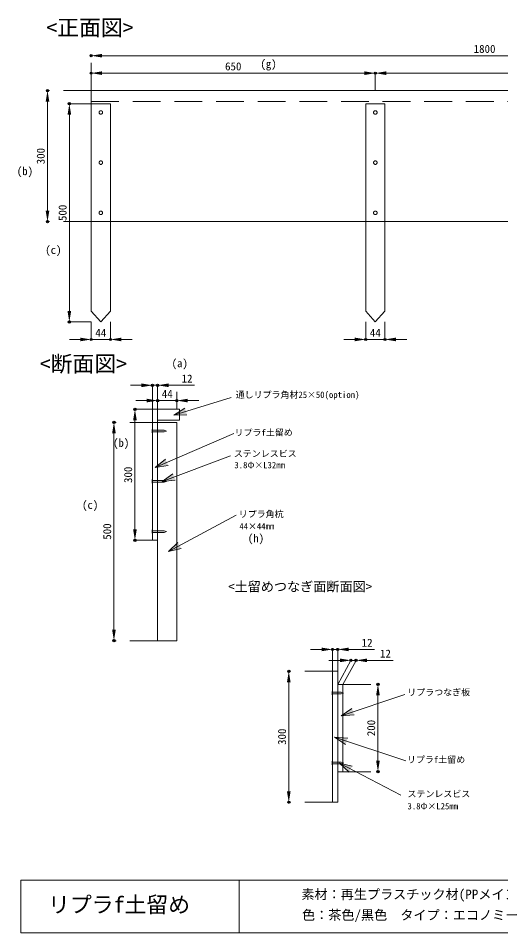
# Model space of a CAD drawing. Units: millimetres, scale not verified. Extents: x -1409 to 1412, y -1045 to 1049.
# Drawn here: x -1409 to -305, y -1045 to 1049 of the extents above; entities that cross this region are included whole.
import ezdxf
from ezdxf.enums import TextEntityAlignment as Align

# ---------------------------------------------------------------- set-up
doc = ezdxf.new("R2010")
doc.units = ezdxf.units.MM
doc.header["$LTSCALE"] = 10
doc.header["$PDMODE"] = 32
doc.header["$PDSIZE"] = 5
doc.linetypes.add('USER2', pattern=[9.525, 6.35, -3.175])
for name, color, linetype, lineweight in [('0-0_0', 7, 'Continuous', 18), ('0-2_外形線', 7, 'Continuous', 18), ('0-9_寸法線', 7, 'USER2', 18)]:
    doc.layers.add(name, color=color, linetype=linetype, lineweight=lineweight)
doc.layers.add('0-5_Defpoints', color=7, linetype='Continuous')
doc.layers.add('0-8_文字', color=7, linetype='Continuous')
doc.styles.add('ＭＳ ゴシック', font='')
doc.styles.get('ＭＳ ゴシック').set_extended_font_data('MS Gothic')

# ---------------------------------------------------------------- blocks, each defined once
blk = doc.blocks.new('D23')
at = {"layer": '0-2_外形線'}
for p, q in [((4968.7, 9139.16), (4970.78, 9139.16)), ((4966.61, 9055.83), (4966.61, 7555.83)), ((4964.53, 7472.5), (4962.45, 7472.5))]:
    blk.add_line(p, q, dxfattribs=at)
for points in [[(4952.72, 9055.83), (4980.5, 9055.83), (4966.61, 9139.16)], [(4952.72, 7555.83), (4980.5, 7555.83), (4966.61, 7472.5)]]:
    blk.add_solid(points, dxfattribs=at)
at = {"layer": '0-5_Defpoints'}
for p in [(4966.61, 9139.16), (4966.61, 7472.5)]:
    blk.add_point(p, dxfattribs=at)
at = {"layer": '0-2_外形線', "style": 'ＭＳ ゴシック'}
blk.add_text('500', height=61.09, rotation=90, dxfattribs=at).set_placement((4963.65, 8243.33), align=Align.BOTTOM_LEFT)
blk = doc.blocks.new('D25')
at = {"layer": '0-2_外形線'}
for p, q in [((5049.95, 7339.16), (4966.61, 7339.16)), ((5133.28, 7341.25), (5133.28, 7343.33)), ((5133.28, 7339.16), (5279.95, 7339.16)), ((5279.95, 7341.25), (5279.95, 7343.33)), ((5363.28, 7339.16), (5446.61, 7339.16))]:
    blk.add_line(p, q, dxfattribs=at)
for points in [[(5049.95, 7353.05), (5049.95, 7325.28), (5133.28, 7339.16)], [(5363.28, 7353.05), (5363.28, 7325.28), (5279.95, 7339.16)]]:
    blk.add_solid(points, dxfattribs=at)
at = {"layer": '0-5_Defpoints'}
for p in [(5133.28, 7339.16), (5279.95, 7339.16)]:
    blk.add_point(p, dxfattribs=at)
at = {"layer": '0-2_外形線', "style": 'ＭＳ ゴシック'}
blk.add_text('44', height=61.09, dxfattribs=at).set_placement((5164.95, 7341.25), align=Align.BOTTOM_LEFT)
blk = doc.blocks.new('D32')
at = {"layer": '0-2_外形線'}
for p, q in [((5133.28, 9507.91), (5133.28, 9510)), ((5216.61, 9505.83), (11049.95, 9505.83)), ((11133.28, 9507.91), (11133.28, 9510))]:
    blk.add_line(p, q, dxfattribs=at)
for points in [[(5216.61, 9519.72), (5216.61, 9491.94), (5133.28, 9505.83)], [(11049.95, 9519.72), (11049.95, 9491.94), (11133.28, 9505.83)]]:
    blk.add_solid(points, dxfattribs=at)
at = {"layer": '0-5_Defpoints'}
for p in [(5133.28, 9505.83), (11133.28, 9505.83)]:
    blk.add_point(p, dxfattribs=at)
at = {"layer": '0-2_外形線', "style": 'ＭＳ ゴシック'}
blk.add_text('1800', height=61.09, dxfattribs=at).set_placement((8049.95, 9508.8), align=Align.BOTTOM_LEFT)
blk = doc.blocks.new('D33')
at = {"layer": '0-2_外形線'}
for p, q in [((5133.28, 9374.58), (5133.28, 9376.66)), ((5216.61, 9372.5), (7216.61, 9372.5)), ((7299.95, 9374.58), (7299.95, 9376.66))]:
    blk.add_line(p, q, dxfattribs=at)
for points in [[(5216.61, 9386.39), (5216.61, 9358.61), (5133.28, 9372.5)], [(7216.61, 9386.39), (7216.61, 9358.61), (7299.95, 9372.5)]]:
    blk.add_solid(points, dxfattribs=at)
at = {"layer": '0-5_Defpoints'}
for p in [(5133.28, 9372.5), (7299.95, 9372.5)]:
    blk.add_point(p, dxfattribs=at)
at = {"layer": '0-2_外形線', "style": 'ＭＳ ゴシック'}
blk.add_text('650', height=61.09, dxfattribs=at).set_placement((6154.11, 9375.46), align=Align.BOTTOM_LEFT)
blk = doc.blocks.new('D34')
at = {"layer": '0-2_外形線'}
for p, q in [((7299.95, 9374.58), (7299.95, 9376.66)), ((7383.28, 9372.5), (9383.28, 9372.5)), ((9466.61, 9374.58), (9466.61, 9376.66))]:
    blk.add_line(p, q, dxfattribs=at)
for points in [[(7383.28, 9386.39), (7383.28, 9358.61), (7299.95, 9372.5)], [(9383.28, 9386.39), (9383.28, 9358.61), (9466.61, 9372.5)]]:
    blk.add_solid(points, dxfattribs=at)
at = {"layer": '0-5_Defpoints'}
for p in [(7299.95, 9372.5), (9466.61, 9372.5)]:
    blk.add_point(p, dxfattribs=at)
at = {"layer": '0-2_外形線', "style": 'ＭＳ ゴシック'}
blk.add_text('650', height=61.09, dxfattribs=at).set_placement((8320.78, 9375.46), align=Align.BOTTOM_LEFT)
blk = doc.blocks.new('D39')
at = {"layer": '0-2_外形線'}
for p, q in [((7143.28, 7339.16), (7059.95, 7339.16)), ((7226.61, 7341.25), (7226.61, 7343.33)), ((7226.61, 7339.16), (7373.28, 7339.16)), ((7373.28, 7341.25), (7373.28, 7343.33)), ((7456.61, 7339.16), (7539.95, 7339.16))]:
    blk.add_line(p, q, dxfattribs=at)
for points in [[(7143.28, 7353.05), (7143.28, 7325.28), (7226.61, 7339.16)], [(7456.61, 7353.05), (7456.61, 7325.28), (7373.28, 7339.16)]]:
    blk.add_solid(points, dxfattribs=at)
at = {"layer": '0-5_Defpoints'}
for p in [(7226.61, 7339.16), (7373.28, 7339.16)]:
    blk.add_point(p, dxfattribs=at)
at = {"layer": '0-2_外形線', "style": 'ＭＳ ゴシック'}
blk.add_text('44', height=61.09, dxfattribs=at).set_placement((7258.28, 7341.25), align=Align.BOTTOM_LEFT)
blk = doc.blocks.new('D40')
at = {"layer": '0-2_外形線'}
for p, q in [((4802.03, 9239.16), (4804.11, 9239.16)), ((4799.95, 9155.83), (4799.95, 8322.5)), ((4797.86, 8239.16), (4795.78, 8239.16))]:
    blk.add_line(p, q, dxfattribs=at)
for points in [[(4786.06, 9155.83), (4813.84, 9155.83), (4799.95, 9239.16)], [(4786.06, 8322.5), (4813.84, 8322.5), (4799.95, 8239.16)]]:
    blk.add_solid(points, dxfattribs=at)
at = {"layer": '0-5_Defpoints'}
for p in [(4799.95, 9239.16), (4799.95, 8239.16)]:
    blk.add_point(p, dxfattribs=at)
at = {"layer": '0-2_外形線', "style": 'ＭＳ ゴシック'}
blk.add_text('300', height=61.09, rotation=90, dxfattribs=at).set_placement((4796.95, 8676.66), align=Align.BOTTOM_LEFT)
blk = doc.blocks.new('D41')
at = {"layer": '0-2_外形線'}
for p, q in [((5464.53, 6805.83), (5462.45, 6805.83)), ((5466.61, 6722.5), (5466.61, 5889.16)), ((5464.53, 5805.83), (5462.45, 5805.83))]:
    blk.add_line(p, q, dxfattribs=at)
for points in [[(5452.72, 6722.5), (5480.5, 6722.5), (5466.61, 6805.83)], [(5452.72, 5889.16), (5480.5, 5889.16), (5466.61, 5805.83)]]:
    blk.add_solid(points, dxfattribs=at)
at = {"layer": '0-5_Defpoints'}
for p in [(5466.61, 6805.83), (5466.61, 5805.83)]:
    blk.add_point(p, dxfattribs=at)
at = {"layer": '0-2_外形線', "style": 'ＭＳ ゴシック'}
blk.add_text('300', height=61.09, rotation=90, dxfattribs=at).set_placement((5463.62, 6243.33), align=Align.BOTTOM_LEFT)
blk = doc.blocks.new('D42')
at = {"layer": '0-2_外形線'}
for p, q in [((5308.7, 6705.83), (5310.78, 6705.83)), ((5306.61, 6622.5), (5306.61, 5122.5)), ((5304.53, 5039.16), (5302.45, 5039.16))]:
    blk.add_line(p, q, dxfattribs=at)
for points in [[(5292.72, 6622.5), (5320.5, 6622.5), (5306.61, 6705.83)], [(5292.72, 5122.5), (5320.5, 5122.5), (5306.61, 5039.16)]]:
    blk.add_solid(points, dxfattribs=at)
at = {"layer": '0-5_Defpoints'}
for p in [(5306.61, 6705.83), (5306.61, 5039.16)]:
    blk.add_point(p, dxfattribs=at)
at = {"layer": '0-2_外形線', "style": 'ＭＳ ゴシック'}
blk.add_text('500', height=61.09, rotation=90, dxfattribs=at).set_placement((5303.65, 5810), align=Align.BOTTOM_LEFT)
blk = doc.blocks.new('D44')
at = {"layer": '0-2_外形線'}
for p, q in [((5556.61, 6872.5), (5473.28, 6872.5)), ((5639.95, 6874.58), (5639.95, 6876.66)), ((5639.95, 6872.5), (5786.61, 6872.5)), ((5786.61, 6874.58), (5786.61, 6876.66)), ((5869.95, 6872.5), (5953.28, 6872.5))]:
    blk.add_line(p, q, dxfattribs=at)
for points in [[(5556.61, 6886.39), (5556.61, 6858.61), (5639.95, 6872.5)], [(5869.95, 6886.39), (5869.95, 6858.61), (5786.61, 6872.5)]]:
    blk.add_solid(points, dxfattribs=at)
at = {"layer": '0-5_Defpoints'}
for p in [(5639.95, 6872.5), (5786.61, 6872.5)]:
    blk.add_point(p, dxfattribs=at)
at = {"layer": '0-2_外形線', "style": 'ＭＳ ゴシック'}
blk.add_text('44', height=61.09, dxfattribs=at).set_placement((5671.61, 6874.58), align=Align.BOTTOM_LEFT)
blk = doc.blocks.new('D45')
at = {"layer": '0-2_外形線'}
for p, q in [((5516.61, 6989.16), (5433.28, 6989.16)), ((5599.95, 6991.25), (5599.95, 6993.33)), ((5599.95, 6989.16), (5639.95, 6989.16)), ((5639.95, 6991.25), (5639.95, 6993.33)), ((5723.28, 6989.16), (5921.46, 6989.16))]:
    blk.add_line(p, q, dxfattribs=at)
for points in [[(5516.61, 7003.05), (5516.61, 6975.28), (5599.95, 6989.16)], [(5723.28, 7003.05), (5723.28, 6975.28), (5639.95, 6989.16)]]:
    blk.add_solid(points, dxfattribs=at)
at = {"layer": '0-5_Defpoints'}
for p in [(5599.95, 6989.16), (5639.95, 6989.16)]:
    blk.add_point(p, dxfattribs=at)
at = {"layer": '0-2_外形線', "style": 'ＭＳ ゴシック'}
blk.add_text('12', height=61.09, dxfattribs=at).set_placement((5822.37, 6991.42), align=Align.BOTTOM_LEFT)
blk = doc.blocks.new('D47')
at = {"layer": '0-2_外形線'}
for p, q in [((6889.95, 4972.5), (6806.61, 4972.5)), ((6973.28, 4974.58), (6973.28, 4976.66)), ((6973.28, 4972.5), (7013.28, 4972.5)), ((7013.28, 4974.58), (7013.28, 4976.66)), ((7096.61, 4972.5), (7294.79, 4972.5))]:
    blk.add_line(p, q, dxfattribs=at)
for points in [[(6889.95, 4986.39), (6889.95, 4958.61), (6973.28, 4972.5)], [(7096.61, 4986.39), (7096.61, 4958.61), (7013.28, 4972.5)]]:
    blk.add_solid(points, dxfattribs=at)
at = {"layer": '0-5_Defpoints'}
for p in [(6973.28, 4972.5), (7013.28, 4972.5)]:
    blk.add_point(p, dxfattribs=at)
at = {"layer": '0-2_外形線', "style": 'ＭＳ ゴシック'}
blk.add_text('12', height=61.09, dxfattribs=at).set_placement((7195.7, 4974.75), align=Align.BOTTOM_LEFT)
blk = doc.blocks.new('D48')
at = {"layer": '0-2_外形線'}
for p, q in [((7029.95, 4889.16), (6946.61, 4889.16)), ((7113.28, 4891.25), (7113.28, 4893.33)), ((7113.28, 4889.16), (7153.28, 4889.16)), ((7153.28, 4891.25), (7153.28, 4893.33)), ((7236.61, 4889.16), (7434.79, 4889.16))]:
    blk.add_line(p, q, dxfattribs=at)
for points in [[(7029.95, 4903.05), (7029.95, 4875.28), (7113.28, 4889.16)], [(7236.61, 4903.05), (7236.61, 4875.28), (7153.28, 4889.16)]]:
    blk.add_solid(points, dxfattribs=at)
at = {"layer": '0-5_Defpoints'}
for p in [(7113.28, 4889.16), (7153.28, 4889.16)]:
    blk.add_point(p, dxfattribs=at)
at = {"layer": '0-2_外形線', "style": 'ＭＳ ゴシック'}
blk.add_text('12', height=61.09, dxfattribs=at).set_placement((7335.7, 4891.42), align=Align.BOTTOM_LEFT)
blk = doc.blocks.new('D50')
at = {"layer": '0-2_外形線'}
for p, q in [((6637.86, 4805.83), (6635.78, 4805.83)), ((6639.95, 4722.5), (6639.95, 3889.16)), ((6637.86, 3805.83), (6635.78, 3805.83))]:
    blk.add_line(p, q, dxfattribs=at)
for points in [[(6626.06, 4722.5), (6653.84, 4722.5), (6639.95, 4805.83)], [(6626.06, 3889.16), (6653.84, 3889.16), (6639.95, 3805.83)]]:
    blk.add_solid(points, dxfattribs=at)
at = {"layer": '0-5_Defpoints'}
for p in [(6639.95, 4805.83), (6639.95, 3805.83)]:
    blk.add_point(p, dxfattribs=at)
at = {"layer": '0-2_外形線', "style": 'ＭＳ ゴシック'}
blk.add_text('300', height=61.09, rotation=90, dxfattribs=at).set_placement((6636.95, 4243.33), align=Align.BOTTOM_LEFT)
blk = doc.blocks.new('D51')
at = {"layer": '0-2_外形線'}
for p, q in [((7317.86, 4705.83), (7315.78, 4705.83)), ((7319.95, 4622.5), (7319.95, 4122.5)), ((7317.86, 4039.16), (7315.78, 4039.16))]:
    blk.add_line(p, q, dxfattribs=at)
for points in [[(7306.06, 4622.5), (7333.84, 4622.5), (7319.95, 4705.83)], [(7306.06, 4122.5), (7333.84, 4122.5), (7319.95, 4039.16)]]:
    blk.add_solid(points, dxfattribs=at)
at = {"layer": '0-5_Defpoints'}
for p in [(7319.95, 4705.83), (7319.95, 4039.16)]:
    blk.add_point(p, dxfattribs=at)
at = {"layer": '0-2_外形線', "style": 'ＭＳ ゴシック'}
blk.add_text('200', height=61.09, rotation=90, dxfattribs=at).set_placement((7316.98, 4310), align=Align.BOTTOM_LEFT)

msp = doc.modelspace()

# ---------------------------------------------------------------- linework, layer by layer
at = {"layer": '0-0_0'}
for p, q in [((-1052.78, 140.19), (-1022.8, 141.26)), ((-1095.35, 20.43), (-1065.66, 24.77)), ((-1079.18, -11.59), (-1049.32, -8.69)), ((-1065.23, -172.01), (-1036.03, -165.12)), ((-670.31, -548.17), (-640.36, -546.36)), ((-684.89, -597.6), (-659.86, -614.13)), ((-673.75, -657.01), (-651.67, -677.33))]:
    msp.add_line(p, q, dxfattribs=at)
for points in [[(-921.65, 180.38), (-1052.78, 140.19), (-1027.35, 156.11)], [(-915.57, 97.89), (-1095.35, 20.43), (-1071.81, 39.03)], [(-923.24, 46.87), (-1079.18, -11.59), (-1054.77, 5.85)], [(-910.11, -88.56), (-1065.23, -172.01), (-1043.39, -151.44)], [(-524.55, -499.56), (-670.31, -548.17), (-645.27, -531.63)], [(-521.91, -651.93), (-684.89, -597.6), (-654.95, -599.4)], [(-533.41, -730.45), (-673.75, -657.01), (-644.47, -663.57)]]:
    msp.add_lwpolyline(points, dxfattribs=at)
for points in [[(-1027.35, 156.11), (-1022.8, 141.26), (-1052.78, 140.19)], [(-1071.81, 39.03), (-1065.66, 24.77), (-1095.35, 20.43)], [(-1054.77, 5.85), (-1049.32, -8.69), (-1079.18, -11.59)], [(-1043.39, -151.44), (-1036.03, -165.12), (-1065.23, -172.01)], [(-645.27, -531.63), (-640.36, -546.36), (-670.31, -548.17)], [(-654.95, -599.4), (-659.86, -614.13), (-684.89, -597.6)], [(-644.47, -663.57), (-651.67, -677.33), (-673.75, -657.01)]]:
    msp.add_solid(points, dxfattribs=at)
at = {"layer": '0-2_外形線'}
for p, q in [((-613.77, 853.6), (-613.77, 378.6)), ((-613.77, 853.6), (-569.77, 853.6)), ((-569.77, 853.6), (-569.77, 378.6)), ((-1241.77, 583.6), (558.23, 583.6)), ((-1197.77, 378.6), (-1219.77, 353.6)), ((-613.77, 378.6), (-591.77, 353.6)), ((-569.77, 378.6), (-591.77, 353.6)), ((-1101.77, 153.6), (-1101.77, -146.4)), ((-1101.77, 153.6), (-1089.77, 153.6)), ((-1089.77, 153.6), (-1089.77, -146.4)), ((-1101.77, 107.6), (-1102.27, 107.6)), ((-1102.27, 107.6), (-1102.27, 99.6)), ((-1101.77, 115.5), (-1101.77, 111.7)), ((-1101.77, 107.6), (-1101.77, 99.6)), ((-1089.77, 123.6), (-1045.77, 123.6)), ((-1045.77, 123.6), (-1045.77, -376.4)), ((-1101.77, 99.6), (-1102.27, 99.6)), ((-1101.77, -7.4), (-1102.27, -7.4)), ((-1102.27, -7.4), (-1102.27, -15.4)), ((-1101.77, -15.4), (-1102.27, -15.4)), ((-1101.77, -124.5), (-1101.77, -128.3)), ((-1101.77, -130.4), (-1102.27, -130.4)), ((-1101.77, -130.4), (-1101.77, -128.3)), ((-1101.77, -146.4), (-1089.77, -146.4)), ((-689.77, -500.4), (-690.27, -500.4)), ((-689.77, -494.5), (-689.77, -492.4)), ((-689.77, -494.5), (-689.77, -498.3)), ((-689.77, -498.3), (-689.77, -500.4)), ((-689.77, -660.4), (-690.27, -660.4)), ((-689.77, -654.5), (-689.77, -658.3)), ((-689.77, -658.3), (-689.77, -660.4)), ((-677.77, -676.4), (-665.77, -676.4)), ((-902.93, -925.27), (-52.93, -925.27)), ((-902.93, -925.27), (-902.93, -1045.27)), ((-902.93, -1045.27), (-1402.93, -1045.27)), ((-902.93, -1045.27), (-52.93, -1045.27))]:
    msp.add_line(p, q, dxfattribs=at)
for points in [[(-1241.77, 853.6), (-1241.77, 883.6), (558.23, 883.6)], [(-1241.77, 853.6), (-1197.77, 853.6), (-1197.77, 378.6)], [(-1241.77, 853.6), (-1241.77, 378.6), (-1219.77, 353.6)], [(-1089.77, 123.6), (-1089.77, -376.4), (-1045.77, -376.4)], [(-1101.77, -124.5), (-1101.77, -122.4), (-1102.27, -122.4), (-1102.27, -130.4)], [(-689.77, -446.4), (-677.77, -446.4), (-677.77, -746.4)], [(-689.77, -446.4), (-689.77, -746.4), (-677.77, -746.4)], [(-677.77, -476.4), (-665.77, -476.4), (-665.77, -676.4)], [(-689.77, -492.4), (-690.27, -492.4), (-690.27, -500.4)], [(-689.77, -654.5), (-689.77, -652.4), (-690.27, -652.4), (-690.27, -660.4)], [(-902.93, -925.27), (-1402.93, -925.27), (-1402.93, -1045.27)]]:
    msp.add_lwpolyline(points, dxfattribs=at)
at = {"layer": '0-9_寸法線'}
for p, q in [((-1241.77, 883.6), (-1241.77, 963.6)), ((-1241.77, 883.6), (-1241.77, 923.6)), ((-591.77, 883.6), (-591.77, 923.6)), ((-1241.77, 883.6), (-1341.77, 883.6)), ((-1241.77, 853.6), (-1291.77, 853.6)), ((-1241.77, 583.6), (-1341.77, 583.6)), ((-1241.77, 353.6), (-1291.77, 353.6)), ((-1241.77, 353.6), (-1241.77, 313.6)), ((-1197.77, 353.6), (-1197.77, 313.6)), ((-613.77, 353.6), (-613.77, 313.6)), ((-569.77, 353.6), (-569.77, 313.6)), ((-1101.77, 153.6), (-1101.77, 208.6)), ((-1089.77, 153.6), (-1089.77, 208.6)), ((-1089.77, 153.6), (-1089.77, 193.6)), ((-1045.77, 153.6), (-1045.77, 193.6)), ((-1101.77, 153.6), (-1141.77, 153.6)), ((-1089.77, 123.6), (-1189.77, 123.6)), ((-1101.77, 105.5), (-1074.77, 105.5)), ((-1074.77, 105.5), (-1069.77, 103.6)), ((-1101.77, 101.7), (-1074.77, 101.7)), ((-1074.77, 101.7), (-1069.77, 103.6)), ((-1101.77, -9.5), (-1074.77, -9.5)), ((-1101.77, -13.3), (-1074.77, -13.3)), ((-1074.77, -9.5), (-1069.77, -11.4)), ((-1074.77, -13.3), (-1069.77, -11.4)), ((-1101.77, -124.5), (-1074.77, -124.5)), ((-1074.77, -124.5), (-1069.77, -126.4)), ((-1101.77, -146.4), (-1141.77, -146.4)), ((-1101.77, -128.3), (-1074.77, -128.3)), ((-1074.77, -128.3), (-1069.77, -126.4)), ((-1089.77, -376.4), (-1189.77, -376.4)), ((-689.77, -446.4), (-689.77, -396.4)), ((-677.77, -446.4), (-677.77, -396.4)), ((-677.77, -476.4), (-647.77, -421.4)), ((-665.77, -476.4), (-635.77, -421.4)), ((-689.77, -446.4), (-789.77, -446.4)), ((-665.77, -476.4), (-585.77, -476.4)), ((-689.77, -494.5), (-669.77, -494.5)), ((-689.77, -498.3), (-669.77, -498.3)), ((-669.77, -494.5), (-664.77, -496.4)), ((-669.77, -498.3), (-664.77, -496.4)), ((-689.77, -654.5), (-669.77, -654.5)), ((-689.77, -658.3), (-669.77, -658.3)), ((-669.77, -654.5), (-664.77, -656.4)), ((-669.77, -658.3), (-664.77, -656.4)), ((-665.77, -676.4), (-585.77, -676.4)), ((-689.77, -746.4), (-789.77, -746.4))]:
    msp.add_line(p, q, dxfattribs=at)
msp.add_lwpolyline([(-1241.77, 883.6), (-1241.77, 858.6), (758.23, 858.6)], dxfattribs=at)
msp.add_lwpolyline([(-1089.77, 153.6), (-1039.77, 153.6), (-1039.77, 128.6), (-1089.77, 128.6)], close=True, dxfattribs=at)
for centre in [(-1219.77, 833.6), (-591.77, 833.6), (-1219.77, 718.6), (-591.77, 718.6), (-1219.77, 603.6), (-591.77, 603.6)]:
    msp.add_circle(centre, 4, dxfattribs=at)

# ---------------------------------------------------------------- block references
at = {"layer": '0-2_外形線', "xscale": 0.3, "yscale": 0.3}
for name in ['D32', 'D33', 'D34', 'D40', 'D23', 'D25', 'D39', 'D45', 'D44', 'D41', 'D42', 'D47', 'D48', 'D50', 'D51']:
    msp.add_blockref(name, (-2781.75, -1888.15), dxfattribs=at)

# ---------------------------------------------------------------- texts
at = {"layer": '0-0_0', "style": 'ＭＳ ゴシック'}
for s, p in [('通しリプラ角材25×50(option)', (-911.37, 175.25)), ('リプラf土留め', (-913.85, 88.65)), ('ステンレスビス', (-915.43, 40.27)), ('3.8Φ×L32mm', (-914.24, 14.09)), ('リプラ角杭', (-904.33, -98.13)), ('44×44mm', (-902.74, -125.89)), ('リプラつなぎ板', (-518.6, -506.31)), ('リプラf土留め', (-519.39, -660.57)), ('ステンレスビス', (-518.2, -739.09)), ('3.8Φ×L25mm', (-518.2, -767.24))]:
    msp.add_text(s, height=14.66, dxfattribs=at).set_placement(p, align=Align.BOTTOM_LEFT)
at = {"layer": '0-2_外形線', "style": 'ＭＳ ゴシック'}
for s, height, p in [('(g)', 18.33, (-854.79, 930.15)), ('(a)', 18.33, (-1057.85, 244.43)), ('(b)', 18.33, (-1191.98, 62.13)), ('(c)', 18.33, (-1262.87, -80.01)), ('(h)', 18.33, (-883.56, -156.3)), ('<土留めつなぎ面断面図>', 21.99, (-928.6, -270.04))]:
    msp.add_text(s, height=height, dxfattribs=at).set_placement(p, align=Align.BOTTOM_LEFT)
at = {"layer": '0-8_文字', "style": 'ＭＳ ゴシック'}
for s, height, p in [('<正面図>', 36.66, (-1344.62, 998.6)), ('(b)', 18.33, (-1412.07, 684.52)), ('(c)', 18.33, (-1347.01, 503.99)), ('<断面図>', 36.66, (-1359.62, 228.6)), ('リプラf土留め', 36.66, (-1340.55, -1010.27)), ('素材：再生プラスチック材(PPメイン)', 21.99, (-760.99, -974.91)), ('色：茶色/黒色\u3000タイプ：エコノミー', 21.99, (-759.51, -1022.35))]:
    msp.add_text(s, height=height, dxfattribs=at).set_placement(p, align=Align.BOTTOM_LEFT)

doc.saveas('drawing.dxf')
